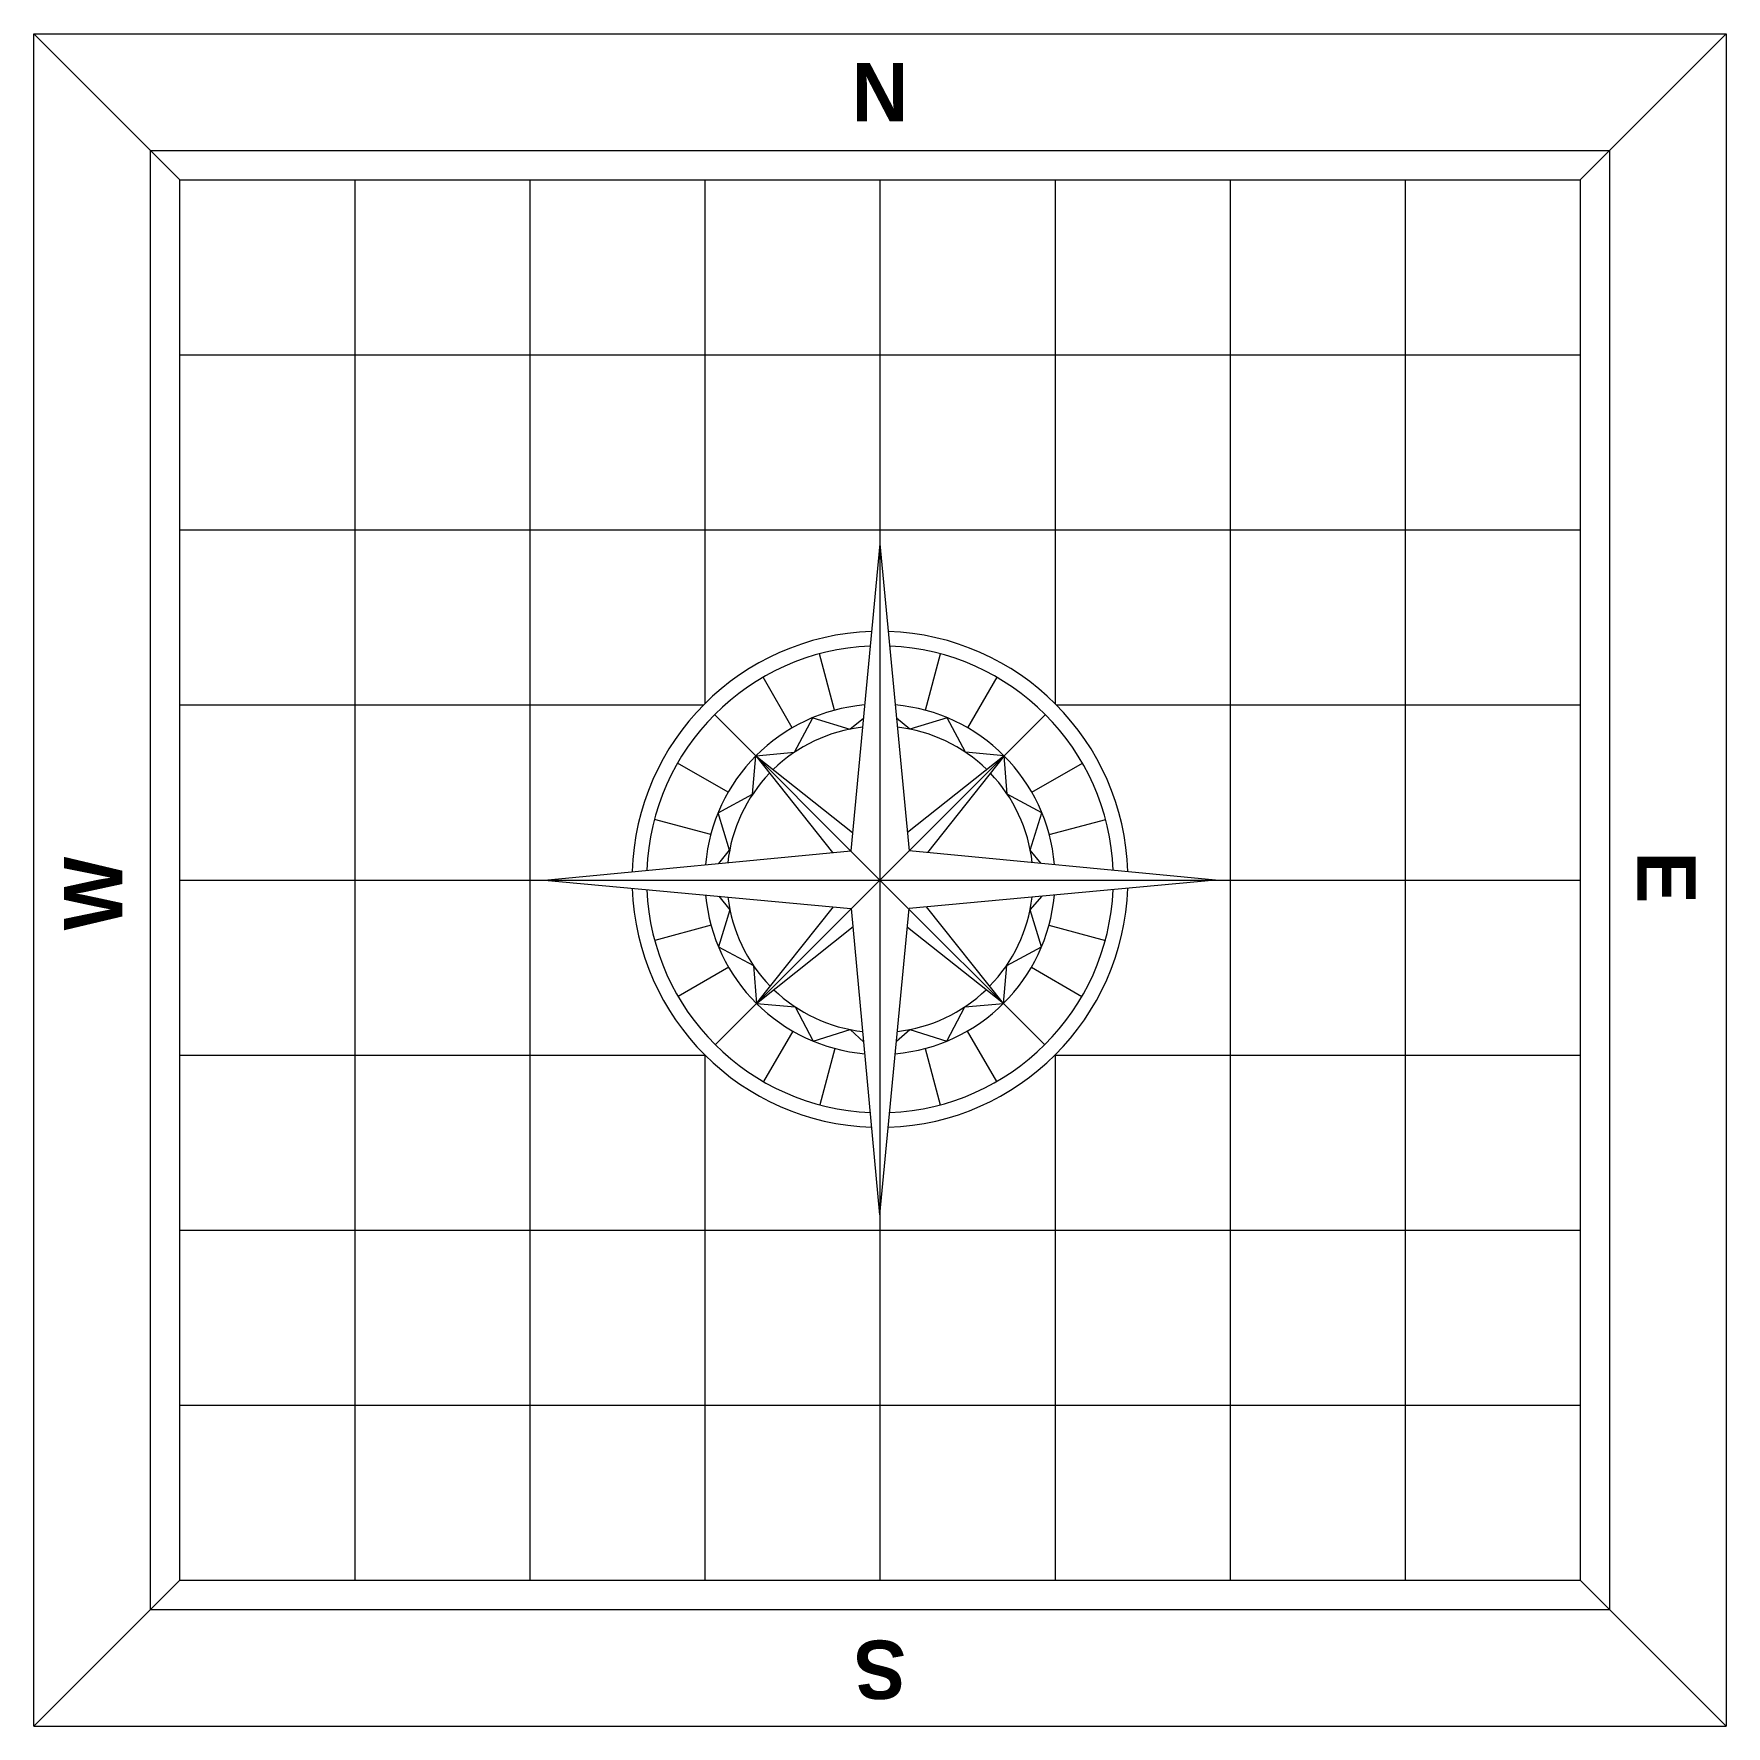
# Model space of a CAD drawing. Header units: inches. Extents: x 4.4 to 18.9, y 1.7 to 16.2.
import ezdxf

# ---------------------------------------------------------------- set-up
doc = ezdxf.new("R2010")
doc.units = ezdxf.units.IN
doc.header["$MEASUREMENT"] = 0
doc.styles.get("Standard").update_dxf_attribs({"font": 'ARIAL.TTF'})

msp = doc.modelspace()

# ---------------------------------------------------------------- linework, layer by layer
at = {"lineweight": 0}
for p, q in [((4.411, 16.16), (18.911, 16.16)), ((4.411, 1.66), (4.411, 16.16)), ((5.661, 14.91), (4.411, 16.16)), ((17.661, 14.91), (18.911, 16.16)), ((18.911, 16.16), (18.911, 1.66)), ((5.411, 15.16), (17.911, 15.16)), ((5.411, 2.66), (5.411, 15.16)), ((17.911, 15.16), (17.911, 2.66)), ((5.661, 2.91), (5.661, 14.91)), ((5.661, 14.91), (17.661, 14.91)), ((7.161, 14.91), (7.161, 2.91)), ((8.661, 14.91), (8.661, 2.91)), ((10.161, 14.91), (10.161, 10.421)), ((11.661, 14.91), (11.661, 2.91)), ((13.161, 14.91), (13.161, 10.421)), ((14.661, 14.91), (14.661, 2.91)), ((16.161, 14.91), (16.161, 2.91)), ((17.661, 14.91), (17.661, 2.91)), ((5.661, 13.41), (17.661, 13.41)), ((5.661, 11.91), (17.661, 11.91)), ((11.661, 11.791), (11.411, 9.16)), ((11.661, 11.791), (11.661, 6.041)), ((11.661, 11.791), (11.911, 9.16)), ((11.272, 10.365), (11.142, 10.848)), ((12.051, 10.365), (12.18, 10.848)), ((10.909, 10.214), (10.659, 10.647)), ((12.414, 10.214), (12.664, 10.647)), ((5.661, 10.41), (10.15, 10.41)), ((11.661, 8.91), (10.244, 10.327)), ((10.93, 10.005), (11.085, 10.301)), ((11.085, 10.301), (11.404, 10.203)), ((11.404, 10.203), (11.519, 10.296)), ((11.529, 10.41), (11.53, 10.41)), ((11.661, 8.91), (13.078, 10.327)), ((11.792, 10.41), (11.793, 10.41)), ((11.918, 10.203), (11.803, 10.296)), ((12.237, 10.301), (11.918, 10.203)), ((12.393, 10.005), (12.237, 10.301)), ((13.172, 10.41), (17.661, 10.41)), ((10.598, 9.974), (10.93, 10.005)), ((12.724, 9.974), (12.393, 10.005)), ((10.36, 9.662), (9.927, 9.912)), ((10.57, 9.645), (10.598, 9.974)), ((10.598, 9.974), (11.254, 9.145)), ((10.598, 9.974), (11.426, 9.317)), ((10.598, 9.974), (10.598, 9.974)), ((12.724, 9.974), (11.896, 9.317)), ((12.724, 9.974), (12.068, 9.145)), ((12.752, 9.645), (12.724, 9.974)), ((12.963, 9.662), (13.396, 9.912)), ((10.274, 9.485), (10.57, 9.645)), ((13.049, 9.485), (12.752, 9.645)), ((10.211, 9.299), (9.728, 9.428)), ((10.373, 9.166), (10.274, 9.485)), ((12.949, 9.166), (13.049, 9.485)), ((13.112, 9.299), (13.595, 9.428)), ((8.786, 8.91), (11.411, 9.16)), ((10.281, 9.053), (10.373, 9.166)), ((14.536, 8.91), (11.911, 9.16)), ((13.041, 9.053), (12.949, 9.166)), ((5.661, 8.91), (17.661, 8.91)), ((8.786, 8.91), (14.536, 8.91)), ((8.786, 8.91), (11.411, 8.666)), ((11.661, 8.91), (10.25, 7.499)), ((11.661, 8.91), (13.073, 7.499)), ((14.536, 8.91), (11.911, 8.666)), ((10.279, 8.771), (10.375, 8.654)), ((12.947, 8.654), (13.05, 8.772)), ((10.375, 8.654), (10.278, 8.337)), ((10.604, 7.853), (11.262, 8.68)), ((11.661, 6.041), (11.417, 8.666)), ((11.661, 6.041), (11.911, 8.666)), ((12.719, 7.853), (12.06, 8.68)), ((13.045, 8.337), (12.947, 8.654)), ((10.214, 8.522), (9.731, 8.393)), ((10.604, 7.853), (11.431, 8.512)), ((12.719, 7.853), (11.896, 8.504)), ((13.109, 8.522), (13.592, 8.393)), ((10.278, 8.337), (10.576, 8.179)), ((12.747, 8.179), (13.045, 8.337)), ((10.365, 8.162), (9.932, 7.912)), ((10.576, 8.179), (10.604, 7.853)), ((12.719, 7.853), (12.747, 8.179)), ((12.958, 8.162), (13.391, 7.912)), ((10.604, 7.853), (10.935, 7.823)), ((12.387, 7.823), (12.719, 7.853)), ((10.935, 7.823), (11.089, 7.53)), ((12.233, 7.53), (12.387, 7.823)), ((10.914, 7.616), (10.664, 7.183)), ((11.089, 7.53), (11.406, 7.629)), ((11.406, 7.629), (11.524, 7.521)), ((11.803, 7.53), (11.916, 7.629)), ((11.916, 7.629), (12.233, 7.53)), ((12.409, 7.616), (12.659, 7.183)), ((5.661, 7.41), (10.162, 7.41)), ((10.161, 7.411), (10.161, 2.91)), ((11.274, 7.467), (11.145, 6.984)), ((12.048, 7.467), (12.177, 6.984)), ((13.161, 7.411), (13.161, 2.91)), ((13.161, 7.41), (17.661, 7.41)), ((5.661, 5.91), (17.661, 5.91)), ((5.661, 4.41), (17.661, 4.41)), ((5.661, 2.91), (4.411, 1.66)), ((5.661, 2.91), (17.661, 2.91)), ((17.661, 2.91), (18.911, 1.66)), ((5.411, 2.66), (17.911, 2.66)), ((4.411, 1.66), (18.911, 1.66))]:
    msp.add_line(p, q, dxfattribs=at)
for radius, start, end in [(2.125, 91.9251, 178.2281), (2.125, 1.7719, 88.0749), (2, 92.3875, 177.7747), (2, 2.2253, 87.6125), (1.5, 95.0182, 175.1954), (1.5, 4.8046, 84.9818), (1.312, 96.5312, 134.2304), (1.312, 45.7696, 83.4688), (1.312, 136.1293, 173.7124), (1.312, 6.2876, 43.8707), (2.125, 182.0417, 268.1157), (2, 182.5043, 267.6631), (1.5, 185.1361, 265.0888), (1.312, 186.6497, 224.2504), (2.125, 271.9294, 357.9583), (2, 272.3928, 357.4957), (1.5, 275.0295, 354.8639), (1.312, 315.7496, 353.3503), (1.312, 226.1067, 263.6087), (1.312, 276.5459, 313.866)]:
    msp.add_arc((11.661, 8.916), radius, start, end, dxfattribs=at)

# ---------------------------------------------------------------- texts
at = {"lineweight": 0, "insert": (11.661, 15.66), "char_height": 0.5, "attachment_point": 5}
msp.add_mtext_dynamic_manual_height_columns('{\\fViner Hand ITC|b1|i0|c0|p66;N}', width=14.5, gutter_width=1, heights=[0], dxfattribs=at)
at = {"lineweight": 0, "char_height": 0.5, "attachment_point": 5}
for s, insert, rotation in [('{\\fViner Hand ITC|b1|i0|c0|p66;W}', (4.919, 8.794), 90), ('{\\fViner Hand ITC|b1|i0|c0|p66;E}', (18.399, 8.932), 270), ('{\\fViner Hand ITC|b1|i0|c0|p66;S}', (11.661, 2.147), 180)]:
    msp.add_mtext_dynamic_manual_height_columns(s, width=14.5, gutter_width=1, heights=[0], dxfattribs=dict(at, insert=insert, rotation=rotation))

doc.saveas('drawing.dxf')
